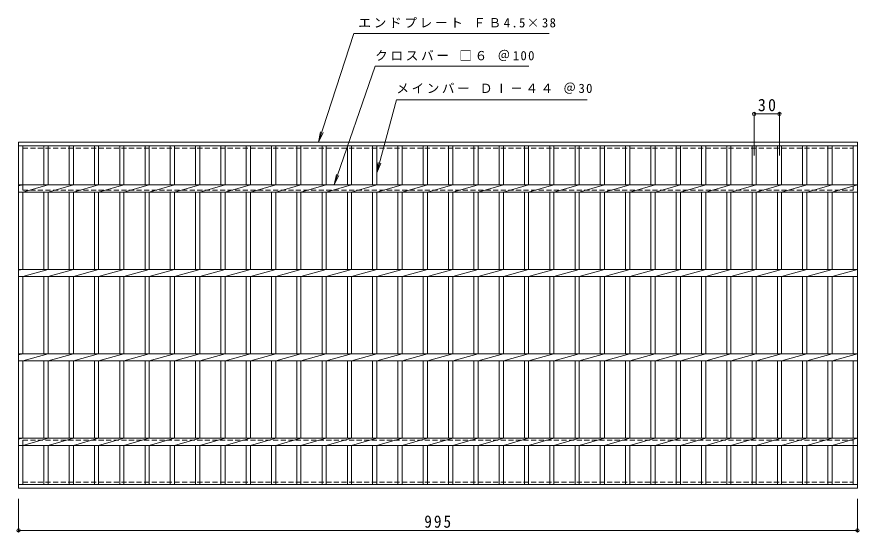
# Model space of a CAD drawing. Units: millimetres, scale not verified. Extents: x -795 to 809, y -686 to 594.
# Drawn here: x -795 to 204, y -16 to 594 of the extents above; entities that cross this region are included whole.
import ezdxf

# ---------------------------------------------------------------- set-up
doc = ezdxf.new("R2010")
doc.units = ezdxf.units.MM
doc.header["$LTSCALE"] = 5
doc.header["$PDMODE"] = 32
doc.header["$PDSIZE"] = 4
doc.linetypes.add('DASHED1', pattern=[1.8, 1.2, -0.6])
for name, color, linetype, lineweight in [('B-1', 2, 'Continuous', 9), ('B-2', 3, 'Continuous', 9), ('B-4', 7, 'Continuous', 9)]:
    doc.layers.add(name, color=color, linetype=linetype, lineweight=lineweight)
doc.styles.add('ＭＳ ゴシック', font='')
doc.styles.get('ＭＳ ゴシック').set_extended_font_data('MS Gothic')

msp = doc.modelspace()

# ---------------------------------------------------------------- linework, layer by layer
at = {"layer": 'B-1', "linetype": 'DASHED1'}
for p, q in [((-788.108, 438.591), (196.892, 438.591)), ((-788.108, 388.591), (-788.108, 438.591)), ((196.892, 438.591), (196.892, 388.591)), ((-788.108, 388.591), (196.892, 388.591)), ((-788.108, 92.591), (-788.108, 42.591)), ((-788.108, 92.591), (196.892, 92.591)), ((196.892, 42.591), (196.892, 92.591)), ((-788.108, 42.591), (196.892, 42.591))]:
    msp.add_line(p, q, dxfattribs=at)
at = {"layer": 'B-2'}
for p, q in [((-793.108, 35.591), (-793.108, 445.591)), ((-793.108, 445.591), (201.892, 445.591)), ((-793.108, 441.091), (201.892, 441.091)), ((-788.108, 394.83), (-788.108, 441.091)), ((-763.108, 441.091), (-763.108, 394.83)), ((-758.108, 441.091), (-758.108, 394.83)), ((-733.108, 441.091), (-733.108, 394.83)), ((-728.108, 441.091), (-728.108, 394.83)), ((-703.108, 441.091), (-703.108, 394.83)), ((-698.108, 441.091), (-698.108, 394.83)), ((-673.108, 441.091), (-673.108, 394.83)), ((-668.108, 441.091), (-668.108, 394.83)), ((-643.108, 441.091), (-643.108, 394.83)), ((-638.108, 441.091), (-638.108, 394.83)), ((-613.107, 441.091), (-613.107, 394.83)), ((-608.108, 441.091), (-608.108, 394.83)), ((-583.108, 441.091), (-583.108, 394.83)), ((-578.108, 441.091), (-578.108, 394.83)), ((-553.108, 441.091), (-553.108, 394.83)), ((-548.108, 441.091), (-548.108, 394.83)), ((-523.108, 441.091), (-523.108, 394.83)), ((-518.108, 441.091), (-518.108, 394.83)), ((-493.108, 441.091), (-493.108, 394.83)), ((-488.108, 441.091), (-488.108, 394.83)), ((-463.108, 441.091), (-463.108, 394.83)), ((-458.108, 441.091), (-458.108, 394.83)), ((-433.108, 441.091), (-433.108, 394.83)), ((-428.108, 441.091), (-428.108, 394.83)), ((-403.108, 441.091), (-403.108, 394.83)), ((-398.108, 441.091), (-398.108, 394.83)), ((-373.108, 441.091), (-373.108, 394.83)), ((-368.108, 441.091), (-368.108, 394.83)), ((-343.107, 441.091), (-343.107, 394.83)), ((-338.108, 441.091), (-338.108, 394.83)), ((-313.107, 441.091), (-313.107, 394.83)), ((-308.107, 441.091), (-308.107, 394.83)), ((-283.107, 441.091), (-283.107, 394.83)), ((-278.107, 441.091), (-278.107, 394.83)), ((-253.107, 441.091), (-253.107, 394.83)), ((-248.107, 441.091), (-248.107, 394.83)), ((-223.106, 441.091), (-223.106, 394.83)), ((-218.107, 441.091), (-218.107, 394.83)), ((-193.106, 441.091), (-193.106, 394.83)), ((-188.106, 441.091), (-188.106, 394.83)), ((-163.106, 441.091), (-163.106, 394.83)), ((-158.106, 441.091), (-158.106, 394.83)), ((-133.106, 441.091), (-133.106, 394.83)), ((-128.106, 441.091), (-128.106, 394.83)), ((-103.106, 441.091), (-103.106, 394.83)), ((-98.106, 441.091), (-98.106, 394.83)), ((-73.105, 441.091), (-73.105, 394.83)), ((-68.106, 441.091), (-68.106, 394.83)), ((-43.105, 441.091), (-43.105, 394.83)), ((-38.105, 441.091), (-38.105, 394.83)), ((-13.105, 441.091), (-13.105, 394.83)), ((-8.105, 441.091), (-8.105, 394.83)), ((16.895, 441.091), (16.895, 394.83)), ((21.895, 441.091), (21.895, 394.83)), ((46.896, 441.091), (46.896, 394.83)), ((51.895, 441.091), (51.895, 394.83)), ((76.896, 441.091), (76.896, 394.83)), ((81.896, 441.091), (81.896, 394.83)), ((106.896, 441.091), (106.896, 394.83)), ((111.896, 441.091), (111.896, 394.83)), ((136.896, 441.091), (136.896, 394.83)), ((141.896, 441.091), (141.896, 394.83)), ((166.896, 441.091), (166.896, 394.83)), ((171.896, 441.091), (171.896, 394.83)), ((196.892, 441.091), (196.892, 394.83)), ((201.892, 445.591), (201.892, 35.591)), ((-788.108, 394.83), (-793.108, 393.83)), ((-793.108, 394.83), (201.892, 394.83)), ((-758.108, 394.83), (-788.108, 386.351)), ((-728.108, 394.83), (-758.108, 386.351)), ((-698.108, 394.83), (-728.108, 386.351)), ((-668.108, 394.83), (-698.108, 386.351)), ((-638.108, 394.83), (-668.108, 386.351)), ((-608.108, 394.83), (-638.108, 386.351)), ((-578.108, 394.83), (-608.108, 386.351)), ((-548.108, 394.83), (-578.108, 386.351)), ((-518.108, 394.83), (-548.108, 386.351)), ((-488.108, 394.83), (-518.108, 386.351)), ((-458.108, 394.83), (-488.108, 386.351)), ((-428.108, 394.83), (-458.108, 386.351)), ((-398.108, 394.83), (-428.108, 386.351)), ((-368.108, 394.83), (-398.108, 386.351)), ((-338.108, 394.83), (-368.108, 386.351)), ((-308.107, 394.83), (-338.108, 386.351)), ((-278.107, 394.83), (-308.107, 386.351)), ((-248.107, 394.83), (-278.107, 386.351)), ((-218.107, 394.83), (-248.107, 386.351)), ((-188.106, 394.83), (-218.107, 386.351)), ((-158.106, 394.83), (-188.106, 386.351)), ((-128.106, 394.83), (-158.106, 386.351)), ((-98.106, 394.83), (-128.106, 386.351)), ((-68.106, 394.83), (-98.106, 386.351)), ((-38.105, 394.83), (-68.106, 386.351)), ((-8.105, 394.83), (-38.105, 386.351)), ((21.895, 394.83), (-8.105, 386.351)), ((51.895, 394.83), (21.895, 386.351)), ((81.896, 394.83), (51.895, 386.351)), ((111.896, 394.83), (81.896, 386.351)), ((141.896, 394.83), (111.896, 386.351)), ((171.896, 394.83), (141.896, 386.351)), ((201.892, 394.83), (171.892, 386.351)), ((-793.108, 386.351), (201.892, 386.351)), ((-788.108, 294.83), (-788.108, 386.351)), ((-763.108, 386.351), (-763.108, 294.83)), ((-758.108, 386.351), (-758.108, 294.83)), ((-733.108, 386.351), (-733.108, 294.83)), ((-728.108, 386.351), (-728.108, 294.83)), ((-703.108, 386.351), (-703.108, 294.83)), ((-698.108, 386.351), (-698.108, 294.83)), ((-673.108, 386.351), (-673.108, 294.83)), ((-668.108, 386.351), (-668.108, 294.83)), ((-643.108, 386.351), (-643.108, 294.83)), ((-638.108, 386.351), (-638.108, 294.83)), ((-613.107, 386.351), (-613.107, 294.83)), ((-608.108, 386.351), (-608.108, 294.83)), ((-583.108, 386.351), (-583.108, 294.83)), ((-578.108, 386.351), (-578.108, 294.83)), ((-553.108, 386.351), (-553.108, 294.83)), ((-548.108, 386.351), (-548.108, 294.83)), ((-523.108, 386.351), (-523.108, 294.83)), ((-518.108, 386.351), (-518.108, 294.83)), ((-493.108, 386.351), (-493.108, 294.83)), ((-488.108, 386.351), (-488.108, 294.83)), ((-463.108, 386.351), (-463.108, 294.83)), ((-458.108, 386.351), (-458.108, 294.83)), ((-433.108, 386.351), (-433.108, 294.83)), ((-428.108, 386.351), (-428.108, 294.83)), ((-403.108, 386.351), (-403.108, 294.83)), ((-398.108, 386.351), (-398.108, 294.83)), ((-373.108, 386.351), (-373.108, 294.83)), ((-368.108, 386.351), (-368.108, 294.83)), ((-343.107, 386.351), (-343.107, 294.83)), ((-338.108, 386.351), (-338.108, 294.83)), ((-313.107, 386.351), (-313.107, 294.83)), ((-308.107, 386.351), (-308.107, 294.83)), ((-283.107, 386.351), (-283.107, 294.83)), ((-278.107, 386.351), (-278.107, 294.83)), ((-253.107, 386.351), (-253.107, 294.83)), ((-248.107, 386.351), (-248.107, 294.83)), ((-223.106, 386.351), (-223.106, 294.83)), ((-218.107, 386.351), (-218.107, 294.83)), ((-193.106, 386.351), (-193.106, 294.83)), ((-188.106, 386.351), (-188.106, 294.83)), ((-163.106, 386.351), (-163.106, 294.83)), ((-158.106, 386.351), (-158.106, 294.83)), ((-133.106, 386.351), (-133.106, 294.83)), ((-128.106, 386.351), (-128.106, 294.83)), ((-103.106, 386.351), (-103.106, 294.83)), ((-98.106, 386.351), (-98.106, 294.83)), ((-73.105, 386.351), (-73.105, 294.83)), ((-68.106, 386.351), (-68.106, 294.83)), ((-43.105, 386.351), (-43.105, 294.83)), ((-38.105, 386.351), (-38.105, 294.83)), ((-13.105, 386.351), (-13.105, 294.83)), ((-8.105, 386.351), (-8.105, 294.83)), ((16.895, 386.351), (16.895, 294.83)), ((21.895, 386.351), (21.895, 294.83)), ((46.896, 386.351), (46.896, 294.83)), ((51.895, 386.351), (51.895, 294.83)), ((76.896, 386.351), (76.896, 294.83)), ((81.896, 386.351), (81.896, 294.83)), ((106.896, 386.351), (106.896, 294.83)), ((111.896, 386.351), (111.896, 294.83)), ((136.896, 386.351), (136.896, 294.83)), ((141.896, 386.351), (141.896, 294.83)), ((166.896, 386.351), (166.896, 294.83)), ((171.896, 386.351), (171.896, 294.83)), ((196.892, 386.351), (196.892, 294.83)), ((-788.108, 294.83), (-793.108, 293.83)), ((-793.108, 294.83), (201.892, 294.83)), ((-758.108, 294.83), (-788.108, 286.351)), ((-728.108, 294.83), (-758.108, 286.351)), ((-698.108, 294.83), (-728.108, 286.351)), ((-668.108, 294.83), (-698.108, 286.351)), ((-638.108, 294.83), (-668.108, 286.351)), ((-608.108, 294.83), (-638.108, 286.351)), ((-578.108, 294.83), (-608.108, 286.351)), ((-548.108, 294.83), (-578.108, 286.351)), ((-518.108, 294.83), (-548.108, 286.351)), ((-488.108, 294.83), (-518.108, 286.351)), ((-458.108, 294.83), (-488.108, 286.351)), ((-428.108, 294.83), (-458.108, 286.351)), ((-398.108, 294.83), (-428.108, 286.351)), ((-368.108, 294.83), (-398.108, 286.351)), ((-338.108, 294.83), (-368.108, 286.351)), ((-308.107, 294.83), (-338.108, 286.351)), ((-278.107, 294.83), (-308.107, 286.351)), ((-248.107, 294.83), (-278.107, 286.351)), ((-218.107, 294.83), (-248.107, 286.351)), ((-188.106, 294.83), (-218.107, 286.351)), ((-158.106, 294.83), (-188.106, 286.351)), ((-128.106, 294.83), (-158.106, 286.351)), ((-98.106, 294.83), (-128.106, 286.351)), ((-68.106, 294.83), (-98.106, 286.351)), ((-38.105, 294.83), (-68.106, 286.351)), ((-8.105, 294.83), (-38.105, 286.351)), ((21.895, 294.83), (-8.105, 286.351)), ((51.895, 294.83), (21.895, 286.351)), ((81.896, 294.83), (51.895, 286.351)), ((111.896, 294.83), (81.896, 286.351)), ((141.896, 294.83), (111.896, 286.351)), ((171.896, 294.83), (141.896, 286.351)), ((201.892, 294.83), (171.892, 286.351)), ((-793.108, 286.351), (201.892, 286.351)), ((-788.108, 194.83), (-788.108, 286.351)), ((-763.108, 286.351), (-763.108, 194.83)), ((-758.108, 286.351), (-758.108, 194.83)), ((-733.108, 286.351), (-733.108, 194.83)), ((-728.108, 286.351), (-728.108, 194.83)), ((-703.108, 286.351), (-703.108, 194.83)), ((-698.108, 286.351), (-698.108, 194.83)), ((-673.108, 286.351), (-673.108, 194.83)), ((-668.108, 286.351), (-668.108, 194.83)), ((-643.108, 286.351), (-643.108, 194.83)), ((-638.108, 286.351), (-638.108, 194.83)), ((-613.107, 286.351), (-613.107, 194.83)), ((-608.108, 286.351), (-608.108, 194.83)), ((-583.108, 286.351), (-583.108, 194.83)), ((-578.108, 286.351), (-578.108, 194.83)), ((-553.108, 286.351), (-553.108, 194.83)), ((-548.108, 286.351), (-548.108, 194.83)), ((-523.108, 286.351), (-523.108, 194.83)), ((-518.108, 286.351), (-518.108, 194.83)), ((-493.108, 286.351), (-493.108, 194.83)), ((-488.108, 286.351), (-488.108, 194.83)), ((-463.108, 286.351), (-463.108, 194.83)), ((-458.108, 286.351), (-458.108, 194.83)), ((-433.108, 286.351), (-433.108, 194.83)), ((-428.108, 286.351), (-428.108, 194.83)), ((-403.108, 286.351), (-403.108, 194.83)), ((-398.108, 286.351), (-398.108, 194.83)), ((-373.108, 286.351), (-373.108, 194.83)), ((-368.108, 286.351), (-368.108, 194.83)), ((-343.107, 286.351), (-343.107, 194.83)), ((-338.108, 286.351), (-338.108, 194.83)), ((-313.107, 286.351), (-313.107, 194.83)), ((-308.107, 286.351), (-308.107, 194.83)), ((-283.107, 286.351), (-283.107, 194.83)), ((-278.107, 286.351), (-278.107, 194.83)), ((-253.107, 286.351), (-253.107, 194.83)), ((-248.107, 286.351), (-248.107, 194.83)), ((-223.106, 286.351), (-223.106, 194.83)), ((-218.107, 286.351), (-218.107, 194.83)), ((-193.106, 286.351), (-193.106, 194.83)), ((-188.106, 286.351), (-188.106, 194.83)), ((-163.106, 286.351), (-163.106, 194.83)), ((-158.106, 286.351), (-158.106, 194.83)), ((-133.106, 286.351), (-133.106, 194.83)), ((-128.106, 286.351), (-128.106, 194.83)), ((-103.106, 286.351), (-103.106, 194.83)), ((-98.106, 286.351), (-98.106, 194.83)), ((-73.105, 286.351), (-73.105, 194.83)), ((-68.106, 286.351), (-68.106, 194.83)), ((-43.105, 286.351), (-43.105, 194.83)), ((-38.105, 286.351), (-38.105, 194.83)), ((-13.105, 286.351), (-13.105, 194.83)), ((-8.105, 286.351), (-8.105, 194.83)), ((16.895, 286.351), (16.895, 194.83)), ((21.895, 286.351), (21.895, 194.83)), ((46.896, 286.351), (46.896, 194.83)), ((51.895, 286.351), (51.895, 194.83)), ((76.896, 286.351), (76.896, 194.83)), ((81.896, 286.351), (81.896, 194.83)), ((106.896, 286.351), (106.896, 194.83)), ((111.896, 286.351), (111.896, 194.83)), ((136.896, 286.351), (136.896, 194.83)), ((141.896, 286.351), (141.896, 194.83)), ((166.896, 286.351), (166.896, 194.83)), ((171.896, 286.351), (171.896, 194.83)), ((196.892, 286.351), (196.892, 194.83)), ((-793.108, 194.83), (201.892, 194.83)), ((-788.108, 194.83), (-793.108, 193.83)), ((-758.108, 194.83), (-788.108, 186.351)), ((-728.108, 194.83), (-758.108, 186.351)), ((-698.108, 194.83), (-728.108, 186.351)), ((-668.108, 194.83), (-698.108, 186.351)), ((-638.108, 194.83), (-668.108, 186.351)), ((-608.108, 194.83), (-638.108, 186.351)), ((-578.108, 194.83), (-608.108, 186.351)), ((-548.108, 194.83), (-578.108, 186.351)), ((-518.108, 194.83), (-548.108, 186.351)), ((-488.108, 194.83), (-518.108, 186.351)), ((-458.108, 194.83), (-488.108, 186.351)), ((-428.108, 194.83), (-458.108, 186.351)), ((-398.108, 194.83), (-428.108, 186.351)), ((-368.108, 194.83), (-398.108, 186.351)), ((-338.108, 194.83), (-368.108, 186.351)), ((-308.107, 194.83), (-338.108, 186.351)), ((-278.107, 194.83), (-308.107, 186.351)), ((-248.107, 194.83), (-278.107, 186.351)), ((-218.107, 194.83), (-248.107, 186.351)), ((-188.106, 194.83), (-218.107, 186.351)), ((-158.106, 194.83), (-188.106, 186.351)), ((-128.106, 194.83), (-158.106, 186.351)), ((-98.106, 194.83), (-128.106, 186.351)), ((-68.106, 194.83), (-98.106, 186.351)), ((-38.105, 194.83), (-68.106, 186.351)), ((-8.105, 194.83), (-38.105, 186.351)), ((21.895, 194.83), (-8.105, 186.351)), ((51.895, 194.83), (21.895, 186.351)), ((81.896, 194.83), (51.895, 186.351)), ((111.896, 194.83), (81.896, 186.351)), ((141.896, 194.83), (111.896, 186.351)), ((171.896, 194.83), (141.896, 186.351)), ((201.892, 194.83), (171.892, 186.351)), ((-793.108, 186.35), (201.892, 186.35)), ((-788.108, 94.83), (-788.108, 186.35)), ((-763.108, 186.35), (-763.108, 94.83)), ((-758.108, 186.35), (-758.108, 94.83)), ((-733.108, 186.35), (-733.108, 94.83)), ((-728.108, 186.35), (-728.108, 94.83)), ((-703.108, 186.35), (-703.108, 94.83)), ((-698.108, 186.35), (-698.108, 94.83)), ((-673.108, 186.35), (-673.108, 94.83)), ((-668.108, 186.35), (-668.108, 94.83)), ((-643.108, 186.35), (-643.108, 94.83)), ((-638.108, 186.35), (-638.108, 94.83)), ((-613.107, 186.35), (-613.107, 94.83)), ((-608.108, 186.35), (-608.108, 94.83)), ((-583.108, 186.35), (-583.108, 94.83)), ((-578.108, 186.35), (-578.108, 94.83)), ((-553.108, 186.35), (-553.108, 94.83)), ((-548.108, 186.35), (-548.108, 94.83)), ((-523.108, 186.35), (-523.108, 94.83)), ((-518.108, 186.35), (-518.108, 94.83)), ((-493.108, 186.35), (-493.108, 94.83)), ((-488.108, 186.35), (-488.108, 94.83)), ((-463.108, 186.35), (-463.108, 94.83)), ((-458.108, 186.35), (-458.108, 94.83)), ((-433.108, 186.35), (-433.108, 94.83)), ((-428.108, 186.35), (-428.108, 94.83)), ((-403.108, 186.35), (-403.108, 94.83)), ((-398.108, 186.35), (-398.108, 94.83)), ((-373.108, 186.35), (-373.108, 94.83)), ((-368.108, 186.35), (-368.108, 94.83)), ((-343.107, 186.35), (-343.107, 94.83)), ((-338.108, 186.35), (-338.108, 94.83)), ((-313.107, 186.35), (-313.107, 94.83)), ((-308.107, 186.35), (-308.107, 94.83)), ((-283.107, 186.35), (-283.107, 94.83)), ((-278.107, 186.35), (-278.107, 94.83)), ((-253.107, 186.35), (-253.107, 94.83)), ((-248.107, 186.35), (-248.107, 94.83)), ((-223.106, 186.35), (-223.106, 94.83)), ((-218.107, 186.35), (-218.107, 94.83)), ((-193.106, 186.35), (-193.106, 94.83)), ((-188.106, 186.35), (-188.106, 94.83)), ((-163.106, 186.35), (-163.106, 94.83)), ((-158.106, 186.35), (-158.106, 94.83)), ((-133.106, 186.35), (-133.106, 94.83)), ((-128.106, 186.35), (-128.106, 94.83)), ((-103.106, 186.35), (-103.106, 94.83)), ((-98.106, 186.35), (-98.106, 94.83)), ((-73.105, 186.35), (-73.105, 94.83)), ((-68.106, 186.35), (-68.106, 94.83)), ((-43.105, 186.35), (-43.105, 94.83)), ((-38.105, 186.35), (-38.105, 94.83)), ((-13.105, 186.35), (-13.105, 94.83)), ((-8.105, 186.35), (-8.105, 94.83)), ((16.895, 186.35), (16.895, 94.83)), ((21.895, 186.35), (21.895, 94.83)), ((46.896, 186.35), (46.896, 94.83)), ((51.895, 186.35), (51.895, 94.83)), ((76.896, 186.35), (76.896, 94.83)), ((81.896, 186.35), (81.896, 94.83)), ((106.896, 186.35), (106.896, 94.83)), ((111.896, 186.35), (111.896, 94.83)), ((136.896, 186.35), (136.896, 94.83)), ((141.896, 186.35), (141.896, 94.83)), ((166.896, 186.35), (166.896, 94.83)), ((171.896, 186.35), (171.896, 94.83)), ((196.892, 186.35), (196.892, 94.83)), ((-788.108, 94.83), (-793.108, 93.83)), ((-793.108, 94.83), (201.892, 94.83)), ((-758.108, 94.83), (-788.108, 86.35)), ((-728.108, 94.83), (-758.108, 86.35)), ((-698.108, 94.83), (-728.108, 86.35)), ((-668.108, 94.83), (-698.108, 86.35)), ((-638.108, 94.83), (-668.108, 86.35)), ((-608.108, 94.83), (-638.108, 86.35)), ((-578.108, 94.83), (-608.108, 86.35)), ((-548.108, 94.83), (-578.108, 86.35)), ((-518.108, 94.83), (-548.108, 86.35)), ((-488.108, 94.83), (-518.108, 86.35)), ((-458.108, 94.83), (-488.108, 86.35)), ((-428.108, 94.83), (-458.108, 86.35)), ((-398.108, 94.83), (-428.108, 86.35)), ((-368.108, 94.83), (-398.108, 86.35)), ((-338.108, 94.83), (-368.108, 86.35)), ((-308.107, 94.83), (-338.108, 86.35)), ((-278.107, 94.83), (-308.107, 86.35)), ((-248.107, 94.83), (-278.107, 86.35)), ((-218.107, 94.83), (-248.107, 86.35)), ((-188.106, 94.83), (-218.107, 86.35)), ((-158.106, 94.83), (-188.106, 86.35)), ((-128.106, 94.83), (-158.106, 86.35)), ((-98.106, 94.83), (-128.106, 86.35)), ((-68.106, 94.83), (-98.106, 86.35)), ((-38.105, 94.83), (-68.106, 86.35)), ((-8.105, 94.83), (-38.105, 86.35)), ((21.895, 94.83), (-8.105, 86.35)), ((51.895, 94.83), (21.895, 86.35)), ((81.896, 94.83), (51.895, 86.35)), ((111.896, 94.83), (81.896, 86.35)), ((141.896, 94.83), (111.896, 86.35)), ((171.896, 94.83), (141.896, 86.35)), ((201.892, 94.83), (171.892, 86.35)), ((-793.108, 86.35), (201.892, 86.35)), ((-788.108, 40.09), (-788.108, 86.35)), ((-763.108, 86.35), (-763.108, 40.09)), ((-758.108, 86.35), (-758.108, 40.09)), ((-733.108, 86.35), (-733.108, 40.09)), ((-728.108, 86.35), (-728.108, 40.09)), ((-703.108, 86.35), (-703.108, 40.09)), ((-698.108, 86.35), (-698.108, 40.09)), ((-673.108, 86.35), (-673.108, 40.09)), ((-668.108, 86.35), (-668.108, 40.09)), ((-643.108, 86.35), (-643.108, 40.09)), ((-638.108, 86.35), (-638.108, 40.09)), ((-613.107, 86.35), (-613.107, 40.09)), ((-608.108, 86.35), (-608.108, 40.09)), ((-583.108, 86.35), (-583.108, 40.09)), ((-578.108, 86.35), (-578.108, 40.09)), ((-553.108, 86.35), (-553.108, 40.09)), ((-548.108, 86.35), (-548.108, 40.09)), ((-523.108, 86.35), (-523.108, 40.09)), ((-518.108, 86.35), (-518.108, 40.09)), ((-493.108, 86.35), (-493.108, 40.09)), ((-488.108, 86.35), (-488.108, 40.09)), ((-463.108, 86.35), (-463.108, 40.09)), ((-458.108, 86.35), (-458.108, 40.09)), ((-433.108, 86.35), (-433.108, 40.09)), ((-428.108, 86.35), (-428.108, 40.09)), ((-403.108, 86.35), (-403.108, 40.09)), ((-398.108, 86.35), (-398.108, 40.09)), ((-373.108, 86.35), (-373.108, 40.09)), ((-368.108, 86.35), (-368.108, 40.09)), ((-343.107, 86.35), (-343.107, 40.09)), ((-338.108, 86.35), (-338.108, 40.09)), ((-313.107, 86.35), (-313.107, 40.09)), ((-308.107, 86.35), (-308.107, 40.09)), ((-283.107, 86.35), (-283.107, 40.09)), ((-278.107, 86.35), (-278.107, 40.09)), ((-253.107, 86.35), (-253.107, 40.09)), ((-248.107, 86.35), (-248.107, 40.09)), ((-223.106, 86.35), (-223.106, 40.09)), ((-218.107, 86.35), (-218.107, 40.09)), ((-193.106, 86.35), (-193.106, 40.09)), ((-188.106, 86.35), (-188.106, 40.09)), ((-163.106, 86.35), (-163.106, 40.09)), ((-158.106, 86.35), (-158.106, 40.09)), ((-133.106, 86.35), (-133.106, 40.09)), ((-128.106, 86.35), (-128.106, 40.09)), ((-103.106, 86.35), (-103.106, 40.09)), ((-98.106, 86.35), (-98.106, 40.09)), ((-73.105, 86.35), (-73.105, 40.09)), ((-68.106, 86.35), (-68.106, 40.09)), ((-43.105, 86.35), (-43.105, 40.09)), ((-38.105, 86.35), (-38.105, 40.09)), ((-13.105, 86.35), (-13.105, 40.09)), ((-8.105, 86.35), (-8.105, 40.09)), ((16.895, 86.35), (16.895, 40.09)), ((21.895, 86.35), (21.895, 40.09)), ((46.896, 86.35), (46.896, 40.09)), ((51.895, 86.35), (51.895, 40.09)), ((76.896, 86.35), (76.896, 40.09)), ((81.896, 86.35), (81.896, 40.09)), ((106.896, 86.35), (106.896, 40.09)), ((111.896, 86.35), (111.896, 40.09)), ((136.896, 86.35), (136.896, 40.09)), ((141.896, 86.35), (141.896, 40.09)), ((166.896, 86.35), (166.896, 40.09)), ((171.896, 86.35), (171.896, 40.09)), ((196.892, 86.35), (196.892, 40.09)), ((201.892, 40.09), (-793.108, 40.09)), ((201.892, 35.591), (-793.108, 35.591))]:
    msp.add_line(p, q, dxfattribs=at)
at = {"layer": 'B-4'}
for p, q in [((-418.631, 394.83), (-370.196, 535.591)), ((-370.196, 535.591), (-187.696, 535.591)), ((-368.108, 409.242), (-344.971, 495.591)), ((-344.971, 495.591), (-118.721, 495.591)), ((79.387, 429.863), (79.387, 480.563)), ((109.387, 429.863), (109.387, 480.563)), ((79.387, 479.063), (109.387, 479.063)), ((-437.367, 445.591), (-435.064, 457.877)), ((-437.367, 445.591), (-431.962, 456.862)), ((-368.108, 409.242), (-366.476, 421.636)), ((-368.108, 409.242), (-363.324, 420.791)), ((-418.631, 394.83), (-416.141, 407.08)), ((-418.631, 394.83), (-413.056, 406.018)), ((-793.108, 23.091), (-793.108, -15.909)), ((201.892, 23.091), (201.892, -15.909)), ((-793.108, -14.409), (201.892, -14.409))]:
    msp.add_line(p, q, dxfattribs=at)
msp.add_lwpolyline([(-437.367, 445.591), (-395.295, 574.183), (-163.794, 574.183)], dxfattribs=at)
for p in [(79.387, 479.063), (109.387, 479.063), (-793.108, -14.409), (201.892, -14.409)]:
    msp.add_point(p, dxfattribs=at)

# ---------------------------------------------------------------- texts
at = {"layer": 'B-4', "char_height": 11, "attachment_point": 7, "style": 'ＭＳ ゴシック'}
for s, insert in [('\\T1.21;エンドプレート\\~ＦＢ4.5×38', (-390.044, 580.897)), ('\\T1.21;クロスバー\\~□６\\~＠100', (-370.196, 541.58)), ('\\T1.2;メインバー\\~ＤⅠ－４４\\~＠30', (-344.971, 502.826))]:
    msp.add_mtext(s, dxfattribs=dict(at, insert=insert))
at = {"layer": 'B-4', "color": 2, "char_height": 14.66, "attachment_point": 7, "style": 'ＭＳ ゴシック'}
for s, insert in [('\\T1.27;\\W0.95;30', (83.762, 482.063)), ('\\T1.27;\\W0.9;995', (-311.858, -11.409))]:
    msp.add_mtext(s, dxfattribs=dict(at, insert=insert))

doc.saveas('drawing.dxf')
